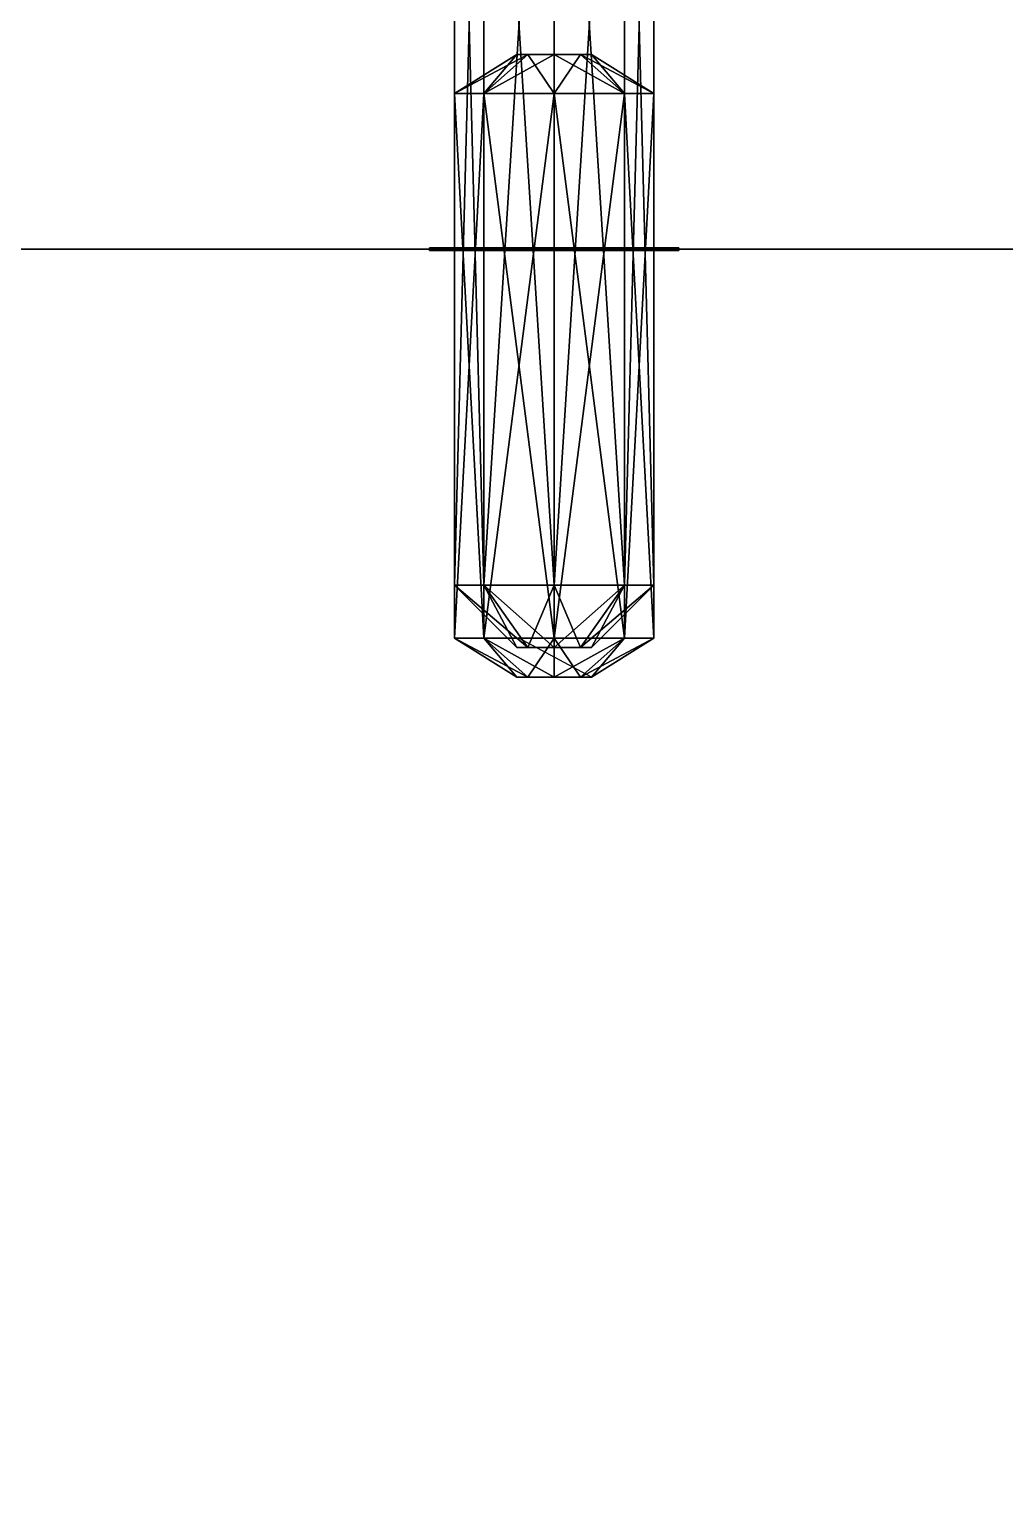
# Model space of a CAD drawing. Extents: x -150 to 2334, y -150 to 2984.
# Drawn here: x 1684.9 to 1724.1, y 1439.4 to 1498 of the extents above; entities that cross this region are included whole.
import ezdxf

# ---------------------------------------------------------------- set-up
doc = ezdxf.new("R2010")
doc.units = 0
for name, color, linetype in [('LAYER0', 7, 'CONTINUOUS'), ('LAYER108', 7, 'CONTINUOUS'), ('LAYER125', 7, 'CONTINUOUS'), ('LAYER142', 7, 'CONTINUOUS'), ('LAYER154', 7, 'CONTINUOUS'), ('LAYER159', 7, 'CONTINUOUS'), ('LAYER171', 7, 'CONTINUOUS'), ('LAYER193', 7, 'CONTINUOUS'), ('LAYER200', 7, 'CONTINUOUS'), ('LAYER201', 251, 'CONTINUOUS'), ('LAYER216', 7, 'CONTINUOUS'), ('LAYER277', 7, 'CONTINUOUS'), ('LAYER310', 7, 'CONTINUOUS')]:
    doc.layers.add(name, color=color, linetype=linetype)

msp = doc.modelspace()

# ---------------------------------------------------------------- linework, layer by layer
at = {"layer": 'LAYER0', "invisible_edges": 1}
for points in [[(2334, 2984, -5), (-150, -150, -5), (-150, 2984, -5), (2334, 2984, -5)], [(-150, -150, -5), (2334, 2984, -5), (2334, -150, -5), (-150, -150, -5)], [(2334, -150), (-150, 2984), (-150, -150), (2334, -150)], [(-150, 2984), (2334, -150), (2334, 2984), (-150, 2984)]]:
    msp.add_3dface(points, dxfattribs=at)
at = {"layer": 'LAYER108', "invisible_edges": 1}
for points in [[(2139.4, 1489.128, 866), (1674, 776.4584, 866), (2139.4, 776.4584, 866), (2139.4, 1489.128, 866)], [(1674, 776.4584, 866), (2139.4, 1489.128, 866), (1674, 1489.128, 866), (1674, 776.4584, 866)], [(2139.4, 1489.128, 866), (1674, 1489.128, 848), (1674, 1489.128, 866), (2139.4, 1489.128, 866)], [(1674, 1489.128, 848), (2139.4, 1489.128, 866), (2139.4, 1489.128, 848), (1674, 1489.128, 848)], [(1674, 1489.128, 848), (2139.4, 776.4584, 848), (1674, 776.4584, 848), (1674, 1489.128, 848)], [(2139.4, 776.4584, 848), (1674, 1489.128, 848), (2139.4, 1489.128, 848), (2139.4, 776.4584, 848)]]:
    msp.add_3dface(points, dxfattribs=at)
at = {"layer": 'LAYER125', "invisible_edges": 1}
for points in [[(2139.4, 1489.128, 1934), (1674, 776.4584, 1934), (2139.4, 776.4584, 1934), (2139.4, 1489.128, 1934)], [(1674, 776.4584, 1934), (2139.4, 1489.128, 1934), (1674, 1489.128, 1934), (1674, 776.4584, 1934)], [(2139.4, 1489.128, 1934), (1674, 1489.128, 1916), (1674, 1489.128, 1934), (2139.4, 1489.128, 1934)], [(1674, 1489.128, 1916), (2139.4, 1489.128, 1934), (2139.4, 1489.128, 1916), (1674, 1489.128, 1916)], [(1674, 1489.128, 1916), (2139.4, 776.4584, 1916), (1674, 776.4584, 1916), (1674, 1489.128, 1916)], [(2139.4, 776.4584, 1916), (1674, 1489.128, 1916), (2139.4, 1489.128, 1916), (2139.4, 776.4584, 1916)]]:
    msp.add_3dface(points, dxfattribs=at)
at = {"layer": 'LAYER142', "invisible_edges": 1}
for points in [[(2139.4, 1489.128, 1184), (1614, 776.4584, 1184), (2139.4, 776.4584, 1184), (2139.4, 1489.128, 1184)], [(1614, 776.4584, 1184), (2139.4, 1489.128, 1184), (1614, 1489.128, 1184), (1614, 776.4584, 1184)], [(2139.4, 1489.128, 1184), (1614, 1489.128, 1166), (1614, 1489.128, 1184), (2139.4, 1489.128, 1184)], [(1614, 1489.128, 1166), (2139.4, 1489.128, 1184), (2139.4, 1489.128, 1166), (1614, 1489.128, 1166)], [(1614, 1489.128, 1166), (2139.4, 776.4584, 1166), (1614, 776.4584, 1166), (1614, 1489.128, 1166)], [(2139.4, 776.4584, 1166), (1614, 1489.128, 1166), (2139.4, 1489.128, 1166), (2139.4, 776.4584, 1166)]]:
    msp.add_3dface(points, dxfattribs=at)
at = {"layer": 'LAYER154'}
for points in [[(1702, 1495.375, 1175), (1704.5, 1496.938, 1175), (1703.172, 1495.375, 1172.172), (1702, 1495.375, 1175)], [(1702, 1495.375, 1175), (1704.939, 1496.938, 1176.061), (1704.5, 1496.938, 1175), (1702, 1495.375, 1175)], [(1703.172, 1495.375, 1177.828), (1704.939, 1496.938, 1176.061), (1702, 1495.375, 1175), (1703.172, 1495.375, 1177.828)], [(1702, 1495.375, 1175), (1704.5, 1496.938, 1175), (1704.939, 1496.938, 1173.939), (1702, 1495.375, 1175)], [(1703.172, 1495.375, 1172.172), (1702, 1495.375, 1175), (1704.939, 1496.938, 1173.939), (1703.172, 1495.375, 1172.172)], [(1702, 1495.375, 1175), (1703.172, 1495.375, 1177.828), (1704.5, 1496.938, 1175), (1702, 1495.375, 1175)], [(1703.172, 1495.375, 1172.172), (1704.5, 1496.938, 1175), (1704.939, 1496.938, 1173.939), (1703.172, 1495.375, 1172.172)], [(1703.172, 1495.375, 1172.172), (1704.939, 1496.938, 1173.939), (1706, 1495.375, 1171), (1703.172, 1495.375, 1172.172)], [(1703.172, 1495.375, 1177.828), (1704.939, 1496.938, 1176.061), (1706, 1496.938, 1176.5), (1703.172, 1495.375, 1177.828)], [(1706, 1495.375, 1179), (1703.172, 1495.375, 1177.828), (1706, 1496.938, 1176.5), (1706, 1495.375, 1179)], [(1703.172, 1495.375, 1172.172), (1704.939, 1496.938, 1173.939), (1706, 1496.938, 1173.5), (1703.172, 1495.375, 1172.172)], [(1706, 1495.375, 1171), (1703.172, 1495.375, 1172.172), (1706, 1496.938, 1173.5), (1706, 1495.375, 1171)], [(1703.172, 1495.375, 1177.828), (1704.939, 1496.938, 1176.061), (1704.5, 1496.938, 1175), (1703.172, 1495.375, 1177.828)], [(1703.172, 1495.375, 1177.828), (1706, 1495.375, 1179), (1706, 1496.938, 1176.5), (1703.172, 1495.375, 1177.828)], [(1704.939, 1496.938, 1176.061), (1703.172, 1495.375, 1177.828), (1706, 1496.938, 1176.5), (1704.939, 1496.938, 1176.061)], [(1704.939, 1496.938, 1176.061), (1704.5, 1496.938, 1175), (1707.061, 1496.938, 1176.061), (1704.939, 1496.938, 1176.061)], [(1704.5, 1496.938, 1175), (1704.939, 1496.938, 1173.939), (1707.5, 1496.938, 1175), (1704.5, 1496.938, 1175)], [(1707.061, 1496.938, 1176.061), (1704.5, 1496.938, 1175), (1707.5, 1496.938, 1175), (1707.061, 1496.938, 1176.061)], [(1704.5, 1496.938, 1175), (1704.939, 1496.938, 1176.061), (1707.061, 1496.938, 1176.061), (1704.5, 1496.938, 1175)], [(1704.5, 1496.938, 1175), (1707.061, 1496.938, 1176.061), (1707.5, 1496.938, 1175), (1704.5, 1496.938, 1175)], [(1704.939, 1496.938, 1173.939), (1704.5, 1496.938, 1175), (1707.5, 1496.938, 1175), (1704.939, 1496.938, 1173.939)], [(1706, 1495.375, 1171), (1704.939, 1496.938, 1173.939), (1706, 1496.938, 1173.5), (1706, 1495.375, 1171)], [(1704.939, 1496.938, 1173.939), (1707.5, 1496.938, 1175), (1706, 1496.938, 1173.5), (1704.939, 1496.938, 1173.939)], [(1706, 1496.938, 1176.5), (1704.939, 1496.938, 1176.061), (1707.061, 1496.938, 1176.061), (1706, 1496.938, 1176.5)], [(1704.939, 1496.938, 1176.061), (1706, 1496.938, 1176.5), (1707.061, 1496.938, 1176.061), (1704.939, 1496.938, 1176.061)], [(1704.939, 1496.938, 1173.939), (1707.061, 1496.938, 1173.939), (1707.5, 1496.938, 1175), (1704.939, 1496.938, 1173.939)], [(1706, 1496.938, 1173.5), (1707.061, 1496.938, 1173.939), (1704.939, 1496.938, 1173.939), (1706, 1496.938, 1173.5)], [(1708.828, 1495.375, 1172.172), (1706, 1496.938, 1173.5), (1707.061, 1496.938, 1173.939), (1708.828, 1495.375, 1172.172)], [(1706, 1495.375, 1171), (1706, 1496.938, 1173.5), (1708.828, 1495.375, 1172.172), (1706, 1495.375, 1171)], [(1706, 1496.938, 1176.5), (1708.828, 1495.375, 1177.828), (1707.061, 1496.938, 1176.061), (1706, 1496.938, 1176.5)], [(1706, 1495.375, 1179), (1708.828, 1495.375, 1177.828), (1706, 1496.938, 1176.5), (1706, 1495.375, 1179)], [(1706, 1496.938, 1173.5), (1707.5, 1496.938, 1175), (1707.061, 1496.938, 1173.939), (1706, 1496.938, 1173.5)], [(1706, 1495.375, 1179), (1708.828, 1495.375, 1177.828), (1707.061, 1496.938, 1176.061), (1706, 1495.375, 1179)], [(1706, 1496.938, 1176.5), (1706, 1495.375, 1179), (1707.061, 1496.938, 1176.061), (1706, 1496.938, 1176.5)], [(1706, 1496.938, 1173.5), (1707.061, 1496.938, 1173.939), (1708.828, 1495.375, 1172.172), (1706, 1496.938, 1173.5)], [(1706, 1495.375, 1171), (1706, 1496.938, 1173.5), (1708.828, 1495.375, 1172.172), (1706, 1495.375, 1171)], [(1707.061, 1496.938, 1176.061), (1708.828, 1495.375, 1177.828), (1707.5, 1496.938, 1175), (1707.061, 1496.938, 1176.061)], [(1707.061, 1496.938, 1173.939), (1707.5, 1496.938, 1175), (1708.828, 1495.375, 1172.172), (1707.061, 1496.938, 1173.939)], [(1707.061, 1496.938, 1173.939), (1707.5, 1496.938, 1175), (1710, 1495.375, 1175), (1707.061, 1496.938, 1173.939)], [(1708.828, 1495.375, 1172.172), (1707.061, 1496.938, 1173.939), (1710, 1495.375, 1175), (1708.828, 1495.375, 1172.172)], [(1707.061, 1496.938, 1176.061), (1708.828, 1495.375, 1177.828), (1710, 1495.375, 1175), (1707.061, 1496.938, 1176.061)], [(1707.5, 1496.938, 1175), (1707.061, 1496.938, 1176.061), (1710, 1495.375, 1175), (1707.5, 1496.938, 1175)], [(1707.5, 1496.938, 1175), (1708.828, 1495.375, 1177.828), (1710, 1495.375, 1175), (1707.5, 1496.938, 1175)], [(1708.828, 1495.375, 1172.172), (1707.5, 1496.938, 1175), (1710, 1495.375, 1175), (1708.828, 1495.375, 1172.172)], [(1703.172, 1473.5, 1172.172), (1702, 1495.375, 1175), (1703.172, 1495.375, 1172.172), (1703.172, 1473.5, 1172.172)], [(1702, 1473.5, 1175), (1702, 1495.375, 1175), (1703.172, 1473.5, 1172.172), (1702, 1473.5, 1175)], [(1702, 1473.5, 1175), (1702, 1495.375, 1175), (1703.172, 1495.375, 1177.828), (1702, 1473.5, 1175)], [(1703.172, 1473.5, 1177.828), (1702, 1473.5, 1175), (1703.172, 1495.375, 1177.828), (1703.172, 1473.5, 1177.828)], [(1702, 1473.5, 1175), (1702, 1495.375, 1175), (1703.172, 1495.375, 1172.172), (1702, 1473.5, 1175)], [(1703.172, 1473.5, 1172.172), (1703.172, 1495.375, 1172.172), (1702, 1473.5, 1175), (1703.172, 1473.5, 1172.172)], [(1702, 1473.5, 1175), (1703.172, 1473.5, 1177.828), (1703.172, 1495.375, 1177.828), (1702, 1473.5, 1175)], [(1702, 1495.375, 1175), (1702, 1473.5, 1175), (1703.172, 1495.375, 1177.828), (1702, 1495.375, 1175)], [(1702, 1473.5, 1175), (1702, 1495.375, 1175), (1703.172, 1495.375, 1172.172), (1702, 1473.5, 1175)], [(1703.172, 1473.5, 1172.172), (1703.172, 1495.375, 1172.172), (1702, 1473.5, 1175), (1703.172, 1473.5, 1172.172)], [(1703.172, 1473.5, 1177.828), (1702, 1495.375, 1175), (1703.172, 1495.375, 1177.828), (1703.172, 1473.5, 1177.828)], [(1702, 1473.5, 1175), (1703.172, 1473.5, 1177.828), (1702, 1495.375, 1175), (1702, 1473.5, 1175)], [(1706, 1473.5, 1171), (1703.172, 1495.375, 1172.172), (1706, 1495.375, 1171), (1706, 1473.5, 1171)], [(1703.172, 1473.5, 1172.172), (1703.172, 1495.375, 1172.172), (1706, 1473.5, 1171), (1703.172, 1473.5, 1172.172)], [(1703.172, 1473.5, 1177.828), (1706, 1495.375, 1179), (1703.172, 1495.375, 1177.828), (1703.172, 1473.5, 1177.828)], [(1706, 1473.5, 1179), (1706, 1495.375, 1179), (1703.172, 1473.5, 1177.828), (1706, 1473.5, 1179)], [(1703.172, 1473.5, 1172.172), (1706, 1495.375, 1171), (1703.172, 1495.375, 1172.172), (1703.172, 1473.5, 1172.172)], [(1706, 1473.5, 1171), (1703.172, 1473.5, 1172.172), (1706, 1495.375, 1171), (1706, 1473.5, 1171)], [(1706, 1473.5, 1179), (1706, 1495.375, 1179), (1703.172, 1495.375, 1177.828), (1706, 1473.5, 1179)], [(1703.172, 1473.5, 1177.828), (1703.172, 1495.375, 1177.828), (1706, 1473.5, 1179), (1703.172, 1473.5, 1177.828)], [(1703.172, 1473.5, 1172.172), (1706, 1495.375, 1171), (1703.172, 1495.375, 1172.172), (1703.172, 1473.5, 1172.172)], [(1706, 1473.5, 1171), (1703.172, 1473.5, 1172.172), (1706, 1495.375, 1171), (1706, 1473.5, 1171)], [(1706, 1473.5, 1179), (1706, 1495.375, 1179), (1703.172, 1495.375, 1177.828), (1706, 1473.5, 1179)], [(1703.172, 1473.5, 1177.828), (1703.172, 1495.375, 1177.828), (1706, 1473.5, 1179), (1703.172, 1473.5, 1177.828)], [(1708.828, 1473.5, 1172.172), (1706, 1495.375, 1171), (1708.828, 1495.375, 1172.172), (1708.828, 1473.5, 1172.172)], [(1706, 1473.5, 1171), (1706, 1495.375, 1171), (1708.828, 1473.5, 1172.172), (1706, 1473.5, 1171)], [(1708.828, 1495.375, 1177.828), (1706, 1473.5, 1179), (1708.828, 1473.5, 1177.828), (1708.828, 1495.375, 1177.828)], [(1706, 1495.375, 1179), (1706, 1473.5, 1179), (1708.828, 1495.375, 1177.828), (1706, 1495.375, 1179)], [(1706, 1473.5, 1171), (1706, 1495.375, 1171), (1708.828, 1495.375, 1172.172), (1706, 1473.5, 1171)], [(1708.828, 1473.5, 1172.172), (1708.828, 1495.375, 1172.172), (1706, 1473.5, 1171), (1708.828, 1473.5, 1172.172)], [(1706, 1473.5, 1171), (1706, 1495.375, 1171), (1708.828, 1495.375, 1172.172), (1706, 1473.5, 1171)], [(1708.828, 1473.5, 1172.172), (1708.828, 1495.375, 1172.172), (1706, 1473.5, 1171), (1708.828, 1473.5, 1172.172)], [(1706, 1495.375, 1179), (1706, 1473.5, 1179), (1708.828, 1473.5, 1177.828), (1706, 1495.375, 1179)], [(1708.828, 1495.375, 1177.828), (1708.828, 1473.5, 1177.828), (1706, 1495.375, 1179), (1708.828, 1495.375, 1177.828)], [(1710, 1495.375, 1175), (1708.828, 1473.5, 1177.828), (1710, 1473.5, 1175), (1710, 1495.375, 1175)], [(1708.828, 1495.375, 1177.828), (1708.828, 1473.5, 1177.828), (1710, 1495.375, 1175), (1708.828, 1495.375, 1177.828)], [(1708.828, 1495.375, 1172.172), (1710, 1473.5, 1175), (1708.828, 1473.5, 1172.172), (1708.828, 1495.375, 1172.172)], [(1710, 1495.375, 1175), (1710, 1473.5, 1175), (1708.828, 1495.375, 1172.172), (1710, 1495.375, 1175)], [(1708.828, 1495.375, 1177.828), (1710, 1473.5, 1175), (1708.828, 1473.5, 1177.828), (1708.828, 1495.375, 1177.828)], [(1710, 1495.375, 1175), (1708.828, 1495.375, 1177.828), (1710, 1473.5, 1175), (1710, 1495.375, 1175)], [(1710, 1495.375, 1175), (1710, 1473.5, 1175), (1708.828, 1473.5, 1172.172), (1710, 1495.375, 1175)], [(1708.828, 1495.375, 1172.172), (1708.828, 1473.5, 1172.172), (1710, 1495.375, 1175), (1708.828, 1495.375, 1172.172)], [(1701, 1489.157, 1170), (1711, 1489.157, 1180), (1711, 1489.157, 1170), (1701, 1489.157, 1170)], [(1701, 1489.157, 1180), (1711, 1489.157, 1180), (1701, 1489.157, 1170), (1701, 1489.157, 1180)], [(1701, 1489.094, 1180), (1701, 1489.157, 1170), (1701, 1489.094, 1170), (1701, 1489.094, 1180)], [(1701, 1489.157, 1180), (1701, 1489.157, 1170), (1701, 1489.094, 1180), (1701, 1489.157, 1180)], [(1701, 1489.094, 1170), (1711, 1489.157, 1170), (1711, 1489.094, 1170), (1701, 1489.094, 1170)], [(1701, 1489.157, 1170), (1711, 1489.157, 1170), (1701, 1489.094, 1170), (1701, 1489.157, 1170)], [(1711, 1489.094, 1180), (1701, 1489.157, 1180), (1701, 1489.094, 1180), (1711, 1489.094, 1180)], [(1711, 1489.157, 1180), (1701, 1489.157, 1180), (1711, 1489.094, 1180), (1711, 1489.157, 1180)], [(1711, 1489.094, 1170), (1701, 1489.094, 1180), (1701, 1489.094, 1170), (1711, 1489.094, 1170)], [(1711, 1489.094, 1180), (1701, 1489.094, 1180), (1711, 1489.094, 1170), (1711, 1489.094, 1180)], [(1702, 1473.5, 1175), (1704.939, 1471.938, 1173.939), (1704.5, 1471.938, 1175), (1702, 1473.5, 1175)], [(1703.172, 1473.5, 1172.172), (1704.939, 1471.938, 1173.939), (1702, 1473.5, 1175), (1703.172, 1473.5, 1172.172)], [(1704.939, 1471.938, 1176.061), (1704.5, 1471.938, 1175), (1702, 1473.5, 1175), (1704.939, 1471.938, 1176.061)], [(1703.172, 1473.5, 1177.828), (1704.939, 1471.938, 1176.061), (1702, 1473.5, 1175), (1703.172, 1473.5, 1177.828)], [(1704.5, 1471.938, 1175), (1702, 1473.5, 1175), (1703.172, 1473.5, 1172.172), (1704.5, 1471.938, 1175)], [(1704.939, 1471.938, 1176.061), (1703.172, 1473.5, 1177.828), (1702, 1473.5, 1175), (1704.939, 1471.938, 1176.061)], [(1704.5, 1471.938, 1175), (1704.939, 1471.938, 1176.061), (1702, 1473.5, 1175), (1704.5, 1471.938, 1175)], [(1703.172, 1473.5, 1172.172), (1706, 1473.5, 1171), (1704.939, 1471.938, 1173.939), (1703.172, 1473.5, 1172.172)], [(1704.939, 1471.938, 1176.061), (1706, 1473.5, 1179), (1703.172, 1473.5, 1177.828), (1704.939, 1471.938, 1176.061)], [(1706, 1471.938, 1173.5), (1704.939, 1471.938, 1173.939), (1703.172, 1473.5, 1172.172), (1706, 1471.938, 1173.5)], [(1706, 1473.5, 1171), (1706, 1471.938, 1173.5), (1703.172, 1473.5, 1172.172), (1706, 1473.5, 1171)], [(1704.939, 1471.938, 1173.939), (1704.5, 1471.938, 1175), (1703.172, 1473.5, 1172.172), (1704.939, 1471.938, 1173.939)], [(1706, 1471.938, 1176.5), (1706, 1473.5, 1179), (1703.172, 1473.5, 1177.828), (1706, 1471.938, 1176.5)], [(1704.939, 1471.938, 1176.061), (1706, 1471.938, 1176.5), (1703.172, 1473.5, 1177.828), (1704.939, 1471.938, 1176.061)], [(1708.828, 1473.5, 1177.828), (1707.5, 1471.938, 1175), (1704.586, 1473.5, 1178.414), (1708.828, 1473.5, 1177.828)], [(1704.939, 1471.938, 1173.939), (1706, 1473.5, 1171), (1706, 1471.938, 1173.5), (1704.939, 1471.938, 1173.939)], [(1706, 1471.938, 1176.5), (1706, 1473.5, 1179), (1704.939, 1471.938, 1176.061), (1706, 1471.938, 1176.5)], [(1706, 1471.938, 1173.5), (1708.828, 1473.5, 1172.172), (1707.061, 1471.938, 1173.939), (1706, 1471.938, 1173.5)], [(1706, 1473.5, 1171), (1708.828, 1473.5, 1172.172), (1706, 1471.938, 1173.5), (1706, 1473.5, 1171)], [(1707.061, 1471.938, 1176.061), (1706, 1471.938, 1176.5), (1706, 1473.5, 1179), (1707.061, 1471.938, 1176.061)], [(1708.828, 1473.5, 1177.828), (1707.061, 1471.938, 1176.061), (1706, 1473.5, 1179), (1708.828, 1473.5, 1177.828)], [(1707.061, 1471.938, 1173.939), (1706, 1471.938, 1173.5), (1706, 1473.5, 1171), (1707.061, 1471.938, 1173.939)], [(1708.828, 1473.5, 1172.172), (1707.061, 1471.938, 1173.939), (1706, 1473.5, 1171), (1708.828, 1473.5, 1172.172)], [(1707.061, 1471.938, 1176.061), (1708.828, 1473.5, 1177.828), (1706, 1473.5, 1179), (1707.061, 1471.938, 1176.061)], [(1706, 1471.938, 1176.5), (1707.061, 1471.938, 1176.061), (1706, 1473.5, 1179), (1706, 1471.938, 1176.5)], [(1708.828, 1473.5, 1172.172), (1707.5, 1471.938, 1175), (1707.061, 1471.938, 1173.939), (1708.828, 1473.5, 1172.172)], [(1710, 1473.5, 1175), (1707.061, 1471.938, 1176.061), (1707.5, 1471.938, 1175), (1710, 1473.5, 1175)], [(1708.828, 1473.5, 1177.828), (1707.061, 1471.938, 1176.061), (1710, 1473.5, 1175), (1708.828, 1473.5, 1177.828)], [(1710, 1473.5, 1175), (1707.5, 1471.938, 1175), (1707.061, 1471.938, 1173.939), (1710, 1473.5, 1175)], [(1708.828, 1473.5, 1172.172), (1710, 1473.5, 1175), (1707.061, 1471.938, 1173.939), (1708.828, 1473.5, 1172.172)], [(1710, 1473.5, 1175), (1707.5, 1471.938, 1175), (1708.828, 1473.5, 1172.172), (1710, 1473.5, 1175)], [(1710, 1473.5, 1175), (1708.828, 1473.5, 1177.828), (1707.5, 1471.938, 1175), (1710, 1473.5, 1175)], [(1706, 1471.938, 1173.5), (1704.939, 1471.938, 1173.939), (1704.5, 1471.938, 1175), (1706, 1471.938, 1173.5)], [(1707.061, 1471.938, 1173.939), (1706, 1471.938, 1173.5), (1704.5, 1471.938, 1175), (1707.061, 1471.938, 1173.939)], [(1707.061, 1471.938, 1173.939), (1704.939, 1471.938, 1176.061), (1704.5, 1471.938, 1175), (1707.061, 1471.938, 1173.939)], [(1707.5, 1471.938, 1175), (1704.5, 1471.938, 1175), (1704.939, 1471.938, 1176.061), (1707.5, 1471.938, 1175)], [(1707.061, 1471.938, 1173.939), (1704.5, 1471.938, 1175), (1707.5, 1471.938, 1175), (1707.061, 1471.938, 1173.939)], [(1706, 1471.938, 1173.5), (1707.061, 1471.938, 1173.939), (1704.5, 1471.938, 1175), (1706, 1471.938, 1173.5)], [(1704.939, 1471.938, 1173.939), (1706, 1471.938, 1173.5), (1704.5, 1471.938, 1175), (1704.939, 1471.938, 1173.939)], [(1707.061, 1471.938, 1176.061), (1707.5, 1471.938, 1175), (1704.939, 1471.938, 1176.061), (1707.061, 1471.938, 1176.061)], [(1706, 1471.938, 1176.5), (1707.061, 1471.938, 1176.061), (1704.939, 1471.938, 1176.061), (1706, 1471.938, 1176.5)], [(1707.5, 1471.938, 1175), (1704.939, 1471.938, 1176.061), (1707.061, 1471.938, 1173.939), (1707.5, 1471.938, 1175)], [(1707.061, 1471.938, 1176.061), (1706, 1471.938, 1176.5), (1704.939, 1471.938, 1176.061), (1707.061, 1471.938, 1176.061)], [(1707.5, 1471.938, 1175), (1707.061, 1471.938, 1176.061), (1704.939, 1471.938, 1176.061), (1707.5, 1471.938, 1175)]]:
    msp.add_3dface(points, dxfattribs=at)
at = {"layer": 'LAYER159', "invisible_edges": 1}
for points in [[(2139.4, 1489.128, 1578), (1614, 776.4584, 1578), (2139.4, 776.4584, 1578), (2139.4, 1489.128, 1578)], [(1614, 776.4584, 1578), (2139.4, 1489.128, 1578), (1614, 1489.128, 1578), (1614, 776.4584, 1578)], [(2139.4, 1489.128, 1578), (1614, 1489.128, 1560), (1614, 1489.128, 1578), (2139.4, 1489.128, 1578)], [(1614, 1489.128, 1560), (2139.4, 1489.128, 1578), (2139.4, 1489.128, 1560), (1614, 1489.128, 1560)], [(1614, 1489.128, 1560), (2139.4, 776.4584, 1560), (1614, 776.4584, 1560), (1614, 1489.128, 1560)], [(2139.4, 776.4584, 1560), (1614, 1489.128, 1560), (2139.4, 1489.128, 1560), (2139.4, 776.4584, 1560)]]:
    msp.add_3dface(points, dxfattribs=at)
at = {"layer": 'LAYER171'}
for points in [[(1702, 1495.375, 1569), (1704.5, 1496.938, 1569), (1703.172, 1495.375, 1566.172), (1702, 1495.375, 1569)], [(1702, 1495.375, 1569), (1704.939, 1496.938, 1570.061), (1704.5, 1496.938, 1569), (1702, 1495.375, 1569)], [(1703.172, 1495.375, 1571.828), (1704.939, 1496.938, 1570.061), (1702, 1495.375, 1569), (1703.172, 1495.375, 1571.828)], [(1702, 1495.375, 1569), (1704.5, 1496.938, 1569), (1704.939, 1496.938, 1567.939), (1702, 1495.375, 1569)], [(1703.172, 1495.375, 1566.172), (1702, 1495.375, 1569), (1704.939, 1496.938, 1567.939), (1703.172, 1495.375, 1566.172)], [(1702, 1495.375, 1569), (1703.172, 1495.375, 1571.828), (1704.5, 1496.938, 1569), (1702, 1495.375, 1569)], [(1703.172, 1495.375, 1566.172), (1704.5, 1496.938, 1569), (1704.939, 1496.938, 1567.939), (1703.172, 1495.375, 1566.172)], [(1703.172, 1495.375, 1566.172), (1704.939, 1496.938, 1567.939), (1706, 1495.375, 1565), (1703.172, 1495.375, 1566.172)], [(1703.172, 1495.375, 1571.828), (1704.939, 1496.938, 1570.061), (1706, 1496.938, 1570.5), (1703.172, 1495.375, 1571.828)], [(1706, 1495.375, 1573), (1703.172, 1495.375, 1571.828), (1706, 1496.938, 1570.5), (1706, 1495.375, 1573)], [(1703.172, 1495.375, 1566.172), (1704.939, 1496.938, 1567.939), (1706, 1496.938, 1567.5), (1703.172, 1495.375, 1566.172)], [(1706, 1495.375, 1565), (1703.172, 1495.375, 1566.172), (1706, 1496.938, 1567.5), (1706, 1495.375, 1565)], [(1703.172, 1495.375, 1571.828), (1704.939, 1496.938, 1570.061), (1704.5, 1496.938, 1569), (1703.172, 1495.375, 1571.828)], [(1703.172, 1495.375, 1571.828), (1706, 1495.375, 1573), (1706, 1496.938, 1570.5), (1703.172, 1495.375, 1571.828)], [(1704.939, 1496.938, 1570.061), (1703.172, 1495.375, 1571.828), (1706, 1496.938, 1570.5), (1704.939, 1496.938, 1570.061)], [(1704.939, 1496.938, 1570.061), (1704.5, 1496.938, 1569), (1707.061, 1496.938, 1570.061), (1704.939, 1496.938, 1570.061)], [(1704.5, 1496.938, 1569), (1704.939, 1496.938, 1567.939), (1707.5, 1496.938, 1569), (1704.5, 1496.938, 1569)], [(1707.061, 1496.938, 1570.061), (1704.5, 1496.938, 1569), (1707.5, 1496.938, 1569), (1707.061, 1496.938, 1570.061)], [(1704.5, 1496.938, 1569), (1704.939, 1496.938, 1570.061), (1707.061, 1496.938, 1570.061), (1704.5, 1496.938, 1569)], [(1704.5, 1496.938, 1569), (1707.061, 1496.938, 1570.061), (1707.5, 1496.938, 1569), (1704.5, 1496.938, 1569)], [(1704.939, 1496.938, 1567.939), (1704.5, 1496.938, 1569), (1707.5, 1496.938, 1569), (1704.939, 1496.938, 1567.939)], [(1706, 1495.375, 1565), (1704.939, 1496.938, 1567.939), (1706, 1496.938, 1567.5), (1706, 1495.375, 1565)], [(1704.939, 1496.938, 1567.939), (1707.5, 1496.938, 1569), (1706, 1496.938, 1567.5), (1704.939, 1496.938, 1567.939)], [(1706, 1496.938, 1570.5), (1704.939, 1496.938, 1570.061), (1707.061, 1496.938, 1570.061), (1706, 1496.938, 1570.5)], [(1704.939, 1496.938, 1570.061), (1706, 1496.938, 1570.5), (1707.061, 1496.938, 1570.061), (1704.939, 1496.938, 1570.061)], [(1704.939, 1496.938, 1567.939), (1707.061, 1496.938, 1567.939), (1707.5, 1496.938, 1569), (1704.939, 1496.938, 1567.939)], [(1706, 1496.938, 1567.5), (1707.061, 1496.938, 1567.939), (1704.939, 1496.938, 1567.939), (1706, 1496.938, 1567.5)], [(1708.828, 1495.375, 1566.172), (1706, 1496.938, 1567.5), (1707.061, 1496.938, 1567.939), (1708.828, 1495.375, 1566.172)], [(1706, 1495.375, 1565), (1706, 1496.938, 1567.5), (1708.828, 1495.375, 1566.172), (1706, 1495.375, 1565)], [(1706, 1496.938, 1570.5), (1708.828, 1495.375, 1571.828), (1707.061, 1496.938, 1570.061), (1706, 1496.938, 1570.5)], [(1706, 1495.375, 1573), (1708.828, 1495.375, 1571.828), (1706, 1496.938, 1570.5), (1706, 1495.375, 1573)], [(1706, 1496.938, 1567.5), (1707.5, 1496.938, 1569), (1707.061, 1496.938, 1567.939), (1706, 1496.938, 1567.5)], [(1706, 1495.375, 1573), (1708.828, 1495.375, 1571.828), (1707.061, 1496.938, 1570.061), (1706, 1495.375, 1573)], [(1706, 1496.938, 1570.5), (1706, 1495.375, 1573), (1707.061, 1496.938, 1570.061), (1706, 1496.938, 1570.5)], [(1706, 1496.938, 1567.5), (1707.061, 1496.938, 1567.939), (1708.828, 1495.375, 1566.172), (1706, 1496.938, 1567.5)], [(1706, 1495.375, 1565), (1706, 1496.938, 1567.5), (1708.828, 1495.375, 1566.172), (1706, 1495.375, 1565)], [(1707.061, 1496.938, 1570.061), (1708.828, 1495.375, 1571.828), (1707.5, 1496.938, 1569), (1707.061, 1496.938, 1570.061)], [(1707.061, 1496.938, 1567.939), (1707.5, 1496.938, 1569), (1708.828, 1495.375, 1566.172), (1707.061, 1496.938, 1567.939)], [(1707.061, 1496.938, 1567.939), (1707.5, 1496.938, 1569), (1710, 1495.375, 1569), (1707.061, 1496.938, 1567.939)], [(1708.828, 1495.375, 1566.172), (1707.061, 1496.938, 1567.939), (1710, 1495.375, 1569), (1708.828, 1495.375, 1566.172)], [(1707.061, 1496.938, 1570.061), (1708.828, 1495.375, 1571.828), (1710, 1495.375, 1569), (1707.061, 1496.938, 1570.061)], [(1707.5, 1496.938, 1569), (1707.061, 1496.938, 1570.061), (1710, 1495.375, 1569), (1707.5, 1496.938, 1569)], [(1707.5, 1496.938, 1569), (1708.828, 1495.375, 1571.828), (1710, 1495.375, 1569), (1707.5, 1496.938, 1569)], [(1708.828, 1495.375, 1566.172), (1707.5, 1496.938, 1569), (1710, 1495.375, 1569), (1708.828, 1495.375, 1566.172)], [(1703.172, 1473.5, 1566.172), (1702, 1495.375, 1569), (1703.172, 1495.375, 1566.172), (1703.172, 1473.5, 1566.172)], [(1702, 1473.5, 1569), (1702, 1495.375, 1569), (1703.172, 1473.5, 1566.172), (1702, 1473.5, 1569)], [(1702, 1473.5, 1569), (1702, 1495.375, 1569), (1703.172, 1495.375, 1571.828), (1702, 1473.5, 1569)], [(1703.172, 1473.5, 1571.828), (1702, 1473.5, 1569), (1703.172, 1495.375, 1571.828), (1703.172, 1473.5, 1571.828)], [(1702, 1473.5, 1569), (1702, 1495.375, 1569), (1703.172, 1495.375, 1566.172), (1702, 1473.5, 1569)], [(1703.172, 1473.5, 1566.172), (1703.172, 1495.375, 1566.172), (1702, 1473.5, 1569), (1703.172, 1473.5, 1566.172)], [(1702, 1473.5, 1569), (1703.172, 1473.5, 1571.828), (1703.172, 1495.375, 1571.828), (1702, 1473.5, 1569)], [(1702, 1495.375, 1569), (1702, 1473.5, 1569), (1703.172, 1495.375, 1571.828), (1702, 1495.375, 1569)], [(1702, 1473.5, 1569), (1702, 1495.375, 1569), (1703.172, 1495.375, 1566.172), (1702, 1473.5, 1569)], [(1703.172, 1473.5, 1566.172), (1703.172, 1495.375, 1566.172), (1702, 1473.5, 1569), (1703.172, 1473.5, 1566.172)], [(1703.172, 1473.5, 1571.828), (1702, 1495.375, 1569), (1703.172, 1495.375, 1571.828), (1703.172, 1473.5, 1571.828)], [(1702, 1473.5, 1569), (1703.172, 1473.5, 1571.828), (1702, 1495.375, 1569), (1702, 1473.5, 1569)], [(1706, 1473.5, 1565), (1703.172, 1495.375, 1566.172), (1706, 1495.375, 1565), (1706, 1473.5, 1565)], [(1703.172, 1473.5, 1566.172), (1703.172, 1495.375, 1566.172), (1706, 1473.5, 1565), (1703.172, 1473.5, 1566.172)], [(1703.172, 1473.5, 1571.828), (1706, 1495.375, 1573), (1703.172, 1495.375, 1571.828), (1703.172, 1473.5, 1571.828)], [(1706, 1473.5, 1573), (1706, 1495.375, 1573), (1703.172, 1473.5, 1571.828), (1706, 1473.5, 1573)], [(1703.172, 1473.5, 1566.172), (1706, 1495.375, 1565), (1703.172, 1495.375, 1566.172), (1703.172, 1473.5, 1566.172)], [(1706, 1473.5, 1565), (1703.172, 1473.5, 1566.172), (1706, 1495.375, 1565), (1706, 1473.5, 1565)], [(1706, 1473.5, 1573), (1706, 1495.375, 1573), (1703.172, 1495.375, 1571.828), (1706, 1473.5, 1573)], [(1703.172, 1473.5, 1571.828), (1703.172, 1495.375, 1571.828), (1706, 1473.5, 1573), (1703.172, 1473.5, 1571.828)], [(1703.172, 1473.5, 1566.172), (1706, 1495.375, 1565), (1703.172, 1495.375, 1566.172), (1703.172, 1473.5, 1566.172)], [(1706, 1473.5, 1565), (1703.172, 1473.5, 1566.172), (1706, 1495.375, 1565), (1706, 1473.5, 1565)], [(1706, 1473.5, 1573), (1706, 1495.375, 1573), (1703.172, 1495.375, 1571.828), (1706, 1473.5, 1573)], [(1703.172, 1473.5, 1571.828), (1703.172, 1495.375, 1571.828), (1706, 1473.5, 1573), (1703.172, 1473.5, 1571.828)], [(1708.828, 1473.5, 1566.172), (1706, 1495.375, 1565), (1708.828, 1495.375, 1566.172), (1708.828, 1473.5, 1566.172)], [(1706, 1473.5, 1565), (1706, 1495.375, 1565), (1708.828, 1473.5, 1566.172), (1706, 1473.5, 1565)], [(1708.828, 1495.375, 1571.828), (1706, 1473.5, 1573), (1708.828, 1473.5, 1571.828), (1708.828, 1495.375, 1571.828)], [(1706, 1495.375, 1573), (1706, 1473.5, 1573), (1708.828, 1495.375, 1571.828), (1706, 1495.375, 1573)], [(1706, 1473.5, 1565), (1706, 1495.375, 1565), (1708.828, 1495.375, 1566.172), (1706, 1473.5, 1565)], [(1708.828, 1473.5, 1566.172), (1708.828, 1495.375, 1566.172), (1706, 1473.5, 1565), (1708.828, 1473.5, 1566.172)], [(1706, 1473.5, 1565), (1706, 1495.375, 1565), (1708.828, 1495.375, 1566.172), (1706, 1473.5, 1565)], [(1708.828, 1473.5, 1566.172), (1708.828, 1495.375, 1566.172), (1706, 1473.5, 1565), (1708.828, 1473.5, 1566.172)], [(1706, 1495.375, 1573), (1706, 1473.5, 1573), (1708.828, 1473.5, 1571.828), (1706, 1495.375, 1573)], [(1708.828, 1495.375, 1571.828), (1708.828, 1473.5, 1571.828), (1706, 1495.375, 1573), (1708.828, 1495.375, 1571.828)], [(1710, 1495.375, 1569), (1708.828, 1473.5, 1571.828), (1710, 1473.5, 1569), (1710, 1495.375, 1569)], [(1708.828, 1495.375, 1571.828), (1708.828, 1473.5, 1571.828), (1710, 1495.375, 1569), (1708.828, 1495.375, 1571.828)], [(1708.828, 1495.375, 1566.172), (1710, 1473.5, 1569), (1708.828, 1473.5, 1566.172), (1708.828, 1495.375, 1566.172)], [(1710, 1495.375, 1569), (1710, 1473.5, 1569), (1708.828, 1495.375, 1566.172), (1710, 1495.375, 1569)], [(1708.828, 1495.375, 1571.828), (1710, 1473.5, 1569), (1708.828, 1473.5, 1571.828), (1708.828, 1495.375, 1571.828)], [(1710, 1495.375, 1569), (1708.828, 1495.375, 1571.828), (1710, 1473.5, 1569), (1710, 1495.375, 1569)], [(1710, 1495.375, 1569), (1710, 1473.5, 1569), (1708.828, 1473.5, 1566.172), (1710, 1495.375, 1569)], [(1708.828, 1495.375, 1566.172), (1708.828, 1473.5, 1566.172), (1710, 1495.375, 1569), (1708.828, 1495.375, 1566.172)], [(1701, 1489.157, 1564), (1711, 1489.157, 1574), (1711, 1489.157, 1564), (1701, 1489.157, 1564)], [(1701, 1489.157, 1574), (1711, 1489.157, 1574), (1701, 1489.157, 1564), (1701, 1489.157, 1574)], [(1701, 1489.094, 1574), (1701, 1489.157, 1564), (1701, 1489.094, 1564), (1701, 1489.094, 1574)], [(1701, 1489.157, 1574), (1701, 1489.157, 1564), (1701, 1489.094, 1574), (1701, 1489.157, 1574)], [(1701, 1489.094, 1564), (1711, 1489.157, 1564), (1711, 1489.094, 1564), (1701, 1489.094, 1564)], [(1701, 1489.157, 1564), (1711, 1489.157, 1564), (1701, 1489.094, 1564), (1701, 1489.157, 1564)], [(1711, 1489.094, 1574), (1701, 1489.157, 1574), (1701, 1489.094, 1574), (1711, 1489.094, 1574)], [(1711, 1489.157, 1574), (1701, 1489.157, 1574), (1711, 1489.094, 1574), (1711, 1489.157, 1574)], [(1711, 1489.094, 1564), (1701, 1489.094, 1574), (1701, 1489.094, 1564), (1711, 1489.094, 1564)], [(1711, 1489.094, 1574), (1701, 1489.094, 1574), (1711, 1489.094, 1564), (1711, 1489.094, 1574)], [(1702, 1473.5, 1569), (1704.939, 1471.938, 1567.939), (1704.5, 1471.938, 1569), (1702, 1473.5, 1569)], [(1703.172, 1473.5, 1566.172), (1704.939, 1471.938, 1567.939), (1702, 1473.5, 1569), (1703.172, 1473.5, 1566.172)], [(1704.939, 1471.938, 1570.061), (1704.5, 1471.938, 1569), (1702, 1473.5, 1569), (1704.939, 1471.938, 1570.061)], [(1703.172, 1473.5, 1571.828), (1704.939, 1471.938, 1570.061), (1702, 1473.5, 1569), (1703.172, 1473.5, 1571.828)], [(1704.5, 1471.938, 1569), (1702, 1473.5, 1569), (1703.172, 1473.5, 1566.172), (1704.5, 1471.938, 1569)], [(1704.939, 1471.938, 1570.061), (1703.172, 1473.5, 1571.828), (1702, 1473.5, 1569), (1704.939, 1471.938, 1570.061)], [(1704.5, 1471.938, 1569), (1704.939, 1471.938, 1570.061), (1702, 1473.5, 1569), (1704.5, 1471.938, 1569)], [(1703.172, 1473.5, 1566.172), (1706, 1473.5, 1565), (1704.939, 1471.938, 1567.939), (1703.172, 1473.5, 1566.172)], [(1704.939, 1471.938, 1570.061), (1706, 1473.5, 1573), (1703.172, 1473.5, 1571.828), (1704.939, 1471.938, 1570.061)], [(1706, 1471.938, 1567.5), (1704.939, 1471.938, 1567.939), (1703.172, 1473.5, 1566.172), (1706, 1471.938, 1567.5)], [(1706, 1473.5, 1565), (1706, 1471.938, 1567.5), (1703.172, 1473.5, 1566.172), (1706, 1473.5, 1565)], [(1704.939, 1471.938, 1567.939), (1704.5, 1471.938, 1569), (1703.172, 1473.5, 1566.172), (1704.939, 1471.938, 1567.939)], [(1706, 1471.938, 1570.5), (1706, 1473.5, 1573), (1703.172, 1473.5, 1571.828), (1706, 1471.938, 1570.5)], [(1704.939, 1471.938, 1570.061), (1706, 1471.938, 1570.5), (1703.172, 1473.5, 1571.828), (1704.939, 1471.938, 1570.061)], [(1708.828, 1473.5, 1571.828), (1707.5, 1471.938, 1569), (1704.586, 1473.5, 1572.414), (1708.828, 1473.5, 1571.828)], [(1704.939, 1471.938, 1567.939), (1706, 1473.5, 1565), (1706, 1471.938, 1567.5), (1704.939, 1471.938, 1567.939)], [(1706, 1471.938, 1570.5), (1706, 1473.5, 1573), (1704.939, 1471.938, 1570.061), (1706, 1471.938, 1570.5)], [(1706, 1471.938, 1567.5), (1708.828, 1473.5, 1566.172), (1707.061, 1471.938, 1567.939), (1706, 1471.938, 1567.5)], [(1706, 1473.5, 1565), (1708.828, 1473.5, 1566.172), (1706, 1471.938, 1567.5), (1706, 1473.5, 1565)], [(1707.061, 1471.938, 1570.061), (1706, 1471.938, 1570.5), (1706, 1473.5, 1573), (1707.061, 1471.938, 1570.061)], [(1708.828, 1473.5, 1571.828), (1707.061, 1471.938, 1570.061), (1706, 1473.5, 1573), (1708.828, 1473.5, 1571.828)], [(1707.061, 1471.938, 1567.939), (1706, 1471.938, 1567.5), (1706, 1473.5, 1565), (1707.061, 1471.938, 1567.939)], [(1708.828, 1473.5, 1566.172), (1707.061, 1471.938, 1567.939), (1706, 1473.5, 1565), (1708.828, 1473.5, 1566.172)], [(1707.061, 1471.938, 1570.061), (1708.828, 1473.5, 1571.828), (1706, 1473.5, 1573), (1707.061, 1471.938, 1570.061)], [(1706, 1471.938, 1570.5), (1707.061, 1471.938, 1570.061), (1706, 1473.5, 1573), (1706, 1471.938, 1570.5)], [(1708.828, 1473.5, 1566.172), (1707.5, 1471.938, 1569), (1707.061, 1471.938, 1567.939), (1708.828, 1473.5, 1566.172)], [(1710, 1473.5, 1569), (1707.061, 1471.938, 1570.061), (1707.5, 1471.938, 1569), (1710, 1473.5, 1569)], [(1708.828, 1473.5, 1571.828), (1707.061, 1471.938, 1570.061), (1710, 1473.5, 1569), (1708.828, 1473.5, 1571.828)], [(1710, 1473.5, 1569), (1707.5, 1471.938, 1569), (1707.061, 1471.938, 1567.939), (1710, 1473.5, 1569)], [(1708.828, 1473.5, 1566.172), (1710, 1473.5, 1569), (1707.061, 1471.938, 1567.939), (1708.828, 1473.5, 1566.172)], [(1710, 1473.5, 1569), (1707.5, 1471.938, 1569), (1708.828, 1473.5, 1566.172), (1710, 1473.5, 1569)], [(1710, 1473.5, 1569), (1708.828, 1473.5, 1571.828), (1707.5, 1471.938, 1569), (1710, 1473.5, 1569)], [(1706, 1471.938, 1567.5), (1704.939, 1471.938, 1567.939), (1704.5, 1471.938, 1569), (1706, 1471.938, 1567.5)], [(1707.061, 1471.938, 1567.939), (1706, 1471.938, 1567.5), (1704.5, 1471.938, 1569), (1707.061, 1471.938, 1567.939)], [(1707.061, 1471.938, 1567.939), (1704.939, 1471.938, 1570.061), (1704.5, 1471.938, 1569), (1707.061, 1471.938, 1567.939)], [(1707.5, 1471.938, 1569), (1704.5, 1471.938, 1569), (1704.939, 1471.938, 1570.061), (1707.5, 1471.938, 1569)], [(1707.061, 1471.938, 1567.939), (1704.5, 1471.938, 1569), (1707.5, 1471.938, 1569), (1707.061, 1471.938, 1567.939)], [(1706, 1471.938, 1567.5), (1707.061, 1471.938, 1567.939), (1704.5, 1471.938, 1569), (1706, 1471.938, 1567.5)], [(1704.939, 1471.938, 1567.939), (1706, 1471.938, 1567.5), (1704.5, 1471.938, 1569), (1704.939, 1471.938, 1567.939)], [(1707.061, 1471.938, 1570.061), (1707.5, 1471.938, 1569), (1704.939, 1471.938, 1570.061), (1707.061, 1471.938, 1570.061)], [(1706, 1471.938, 1570.5), (1707.061, 1471.938, 1570.061), (1704.939, 1471.938, 1570.061), (1706, 1471.938, 1570.5)], [(1707.5, 1471.938, 1569), (1704.939, 1471.938, 1570.061), (1707.061, 1471.938, 1567.939), (1707.5, 1471.938, 1569)], [(1707.061, 1471.938, 1570.061), (1706, 1471.938, 1570.5), (1704.939, 1471.938, 1570.061), (1707.061, 1471.938, 1570.061)], [(1707.5, 1471.938, 1569), (1707.061, 1471.938, 1570.061), (1704.939, 1471.938, 1570.061), (1707.5, 1471.938, 1569)]]:
    msp.add_3dface(points, dxfattribs=at)
at = {"layer": 'LAYER193', "invisible_edges": 1}
for points in [[(2164, 1507.125), (1614, 1489.125), (1614, 1507.125), (2164, 1507.125)], [(1614, 1489.125), (2164, 1507.125), (2164, 1489.125), (1614, 1489.125)], [(2164, 1489.125, 2350), (1614, 1507.125, 2350), (1614, 1489.125, 2350), (2164, 1489.125, 2350)], [(1614, 1507.125, 2350), (2164, 1489.125, 2350), (2164, 1507.125, 2350), (1614, 1507.125, 2350)], [(2164, 1489.125, 2350), (1614, 1489.125), (2164, 1489.125), (2164, 1489.125, 2350)], [(1614, 1489.125), (2164, 1489.125, 2350), (1614, 1489.125, 2350), (1614, 1489.125)]]:
    msp.add_3dface(points, dxfattribs=at)
at = {"layer": 'LAYER200'}
for points in [[(1703.172, 1475.625, 86.17157), (1702, 1520.625, 89), (1703.172, 1520.625, 86.17157), (1703.172, 1475.625, 86.17157)], [(1702, 1475.625, 89), (1702, 1520.625, 89), (1703.172, 1475.625, 86.17157), (1702, 1475.625, 89)], [(1702, 1475.625, 89), (1703.172, 1520.625, 91.82843), (1702, 1520.625, 89), (1702, 1475.625, 89)], [(1703.172, 1475.625, 91.82843), (1703.172, 1520.625, 91.82843), (1702, 1475.625, 89), (1703.172, 1475.625, 91.82843)], [(1706, 1475.625, 85), (1703.172, 1520.625, 86.17157), (1706, 1520.625, 85), (1706, 1475.625, 85)], [(1703.172, 1475.625, 86.17157), (1703.172, 1520.625, 86.17157), (1706, 1475.625, 85), (1703.172, 1475.625, 86.17157)], [(1703.172, 1475.625, 91.82843), (1706, 1520.625, 93), (1703.172, 1520.625, 91.82843), (1703.172, 1475.625, 91.82843)], [(1706, 1475.625, 93), (1706, 1520.625, 93), (1703.172, 1475.625, 91.82843), (1706, 1475.625, 93)], [(1708.828, 1520.625, 86.17157), (1706, 1475.625, 85), (1706, 1520.625, 85), (1708.828, 1520.625, 86.17157)], [(1708.828, 1475.625, 86.17157), (1706, 1475.625, 85), (1708.828, 1520.625, 86.17157), (1708.828, 1475.625, 86.17157)], [(1708.828, 1520.625, 91.82843), (1706, 1475.625, 93), (1708.828, 1475.625, 91.82843), (1708.828, 1520.625, 91.82843)], [(1706, 1520.625, 93), (1706, 1475.625, 93), (1708.828, 1520.625, 91.82843), (1706, 1520.625, 93)], [(1708.828, 1520.625, 86.17157), (1710, 1475.625, 89), (1708.828, 1475.625, 86.17157), (1708.828, 1520.625, 86.17157)], [(1710, 1520.625, 89), (1710, 1475.625, 89), (1708.828, 1520.625, 86.17157), (1710, 1520.625, 89)], [(1710, 1520.625, 89), (1708.828, 1475.625, 91.82843), (1710, 1475.625, 89), (1710, 1520.625, 89)], [(1708.828, 1520.625, 91.82843), (1708.828, 1475.625, 91.82843), (1710, 1520.625, 89), (1708.828, 1520.625, 91.82843)], [(1702, 1475.625, 89), (1704.939, 1473.125, 87.93934), (1703.172, 1475.625, 86.17157), (1702, 1475.625, 89)], [(1704.5, 1473.125, 89), (1704.939, 1473.125, 87.93934), (1702, 1475.625, 89), (1704.5, 1473.125, 89)], [(1703.172, 1475.625, 91.82843), (1704.5, 1473.125, 89), (1702, 1475.625, 89), (1703.172, 1475.625, 91.82843)], [(1703.172, 1475.625, 86.17157), (1704.5, 1473.125, 89), (1702, 1475.625, 89), (1703.172, 1475.625, 86.17157)], [(1702, 1475.625, 89), (1704.939, 1473.125, 90.06066), (1703.172, 1475.625, 91.82843), (1702, 1475.625, 89)], [(1704.5, 1473.125, 89), (1704.939, 1473.125, 90.06066), (1702, 1475.625, 89), (1704.5, 1473.125, 89)], [(1704.5, 1473.125, 89), (1703.172, 1475.625, 91.82843), (1702, 1475.625, 89), (1704.5, 1473.125, 89)], [(1704.939, 1473.125, 87.93934), (1706, 1475.625, 85), (1703.172, 1475.625, 86.17157), (1704.939, 1473.125, 87.93934)], [(1704.939, 1473.125, 90.06066), (1704.5, 1473.125, 89), (1703.172, 1475.625, 91.82843), (1704.939, 1473.125, 90.06066)], [(1703.172, 1475.625, 91.82843), (1706, 1473.125, 90.5), (1704.939, 1473.125, 90.06066), (1703.172, 1475.625, 91.82843)], [(1706, 1475.625, 93), (1706, 1473.125, 90.5), (1703.172, 1475.625, 91.82843), (1706, 1475.625, 93)], [(1706, 1475.625, 85), (1704.939, 1473.125, 87.93934), (1703.172, 1475.625, 86.17157), (1706, 1475.625, 85)], [(1704.939, 1473.125, 87.93934), (1704.5, 1473.125, 89), (1703.172, 1475.625, 86.17157), (1704.939, 1473.125, 87.93934)], [(1704.939, 1473.125, 90.06066), (1703.172, 1475.625, 91.82843), (1704.5, 1473.125, 89), (1704.939, 1473.125, 90.06066)], [(1706, 1473.125, 90.5), (1703.172, 1475.625, 91.82843), (1704.939, 1473.125, 90.06066), (1706, 1473.125, 90.5)], [(1706, 1475.625, 93), (1703.172, 1475.625, 91.82843), (1706, 1473.125, 90.5), (1706, 1475.625, 93)], [(1706, 1473.125, 87.5), (1706, 1475.625, 85), (1704.939, 1473.125, 87.93934), (1706, 1473.125, 87.5)], [(1706, 1473.125, 87.5), (1704.939, 1473.125, 87.93934), (1706, 1475.625, 85), (1706, 1473.125, 87.5)], [(1708.828, 1475.625, 86.17157), (1706, 1473.125, 87.5), (1706, 1475.625, 85), (1708.828, 1475.625, 86.17157)], [(1707.061, 1473.125, 87.93934), (1706, 1473.125, 87.5), (1708.828, 1475.625, 86.17157), (1707.061, 1473.125, 87.93934)], [(1708.828, 1475.625, 91.82843), (1706, 1473.125, 90.5), (1707.061, 1473.125, 90.06066), (1708.828, 1475.625, 91.82843)], [(1706, 1475.625, 93), (1706, 1473.125, 90.5), (1708.828, 1475.625, 91.82843), (1706, 1475.625, 93)], [(1708.828, 1475.625, 86.17157), (1707.5, 1473.125, 89), (1707.061, 1473.125, 87.93934), (1708.828, 1475.625, 86.17157)], [(1710, 1475.625, 89), (1707.061, 1473.125, 90.06066), (1707.5, 1473.125, 89), (1710, 1475.625, 89)], [(1708.828, 1475.625, 91.82843), (1707.061, 1473.125, 90.06066), (1710, 1475.625, 89), (1708.828, 1475.625, 91.82843)], [(1710, 1475.625, 89), (1707.5, 1473.125, 89), (1708.828, 1475.625, 86.17157), (1710, 1475.625, 89)], [(1704.5, 1473.125, 89), (1707.061, 1473.125, 87.93934), (1704.939, 1473.125, 87.93934), (1704.5, 1473.125, 89)], [(1704.5, 1473.125, 89), (1707.5, 1473.125, 89), (1707.061, 1473.125, 87.93934), (1704.5, 1473.125, 89)], [(1704.939, 1473.125, 90.06066), (1707.5, 1473.125, 89), (1704.5, 1473.125, 89), (1704.939, 1473.125, 90.06066)], [(1707.061, 1473.125, 87.93934), (1704.939, 1473.125, 90.06066), (1704.5, 1473.125, 89), (1707.061, 1473.125, 87.93934)], [(1706, 1473.125, 87.5), (1704.5, 1473.125, 89), (1704.939, 1473.125, 87.93934), (1706, 1473.125, 87.5)], [(1707.061, 1473.125, 87.93934), (1704.5, 1473.125, 89), (1706, 1473.125, 87.5), (1707.061, 1473.125, 87.93934)], [(1704.939, 1473.125, 87.93934), (1707.061, 1473.125, 87.93934), (1706, 1473.125, 87.5), (1704.939, 1473.125, 87.93934)], [(1704.939, 1473.125, 90.06066), (1707.061, 1473.125, 90.06066), (1707.5, 1473.125, 89), (1704.939, 1473.125, 90.06066)], [(1706, 1473.125, 90.5), (1707.061, 1473.125, 90.06066), (1704.939, 1473.125, 90.06066), (1706, 1473.125, 90.5)], [(1707.061, 1473.125, 90.06066), (1704.939, 1473.125, 90.06066), (1707.5, 1473.125, 89), (1707.061, 1473.125, 90.06066)], [(1706, 1473.125, 90.5), (1704.939, 1473.125, 90.06066), (1707.061, 1473.125, 90.06066), (1706, 1473.125, 90.5)], [(1707.5, 1473.125, 89), (1704.939, 1473.125, 90.06066), (1707.061, 1473.125, 87.93934), (1707.5, 1473.125, 89)]]:
    msp.add_3dface(points, dxfattribs=at)
at = {"layer": 'LAYER201'}
for points in [[(1711, 1489.175, 94), (1711, 1489.175, 94), (1701, 1489.175, 94), (1711, 1489.175, 94)], [(1701, 1489.075, 84), (1701, 1489.175, 84), (1701, 1489.175, 84), (1701, 1489.075, 84)], [(1711, 1489.175, 84), (1711, 1489.175, 94), (1701, 1489.175, 94), (1701, 1489.175, 84)], [(1701, 1489.175, 84), (1701, 1489.175, 94), (1701, 1489.075, 94), (1701, 1489.075, 84)], [(1701, 1489.175, 94), (1711, 1489.175, 94), (1711, 1489.075, 94), (1701, 1489.075, 94)], [(1701, 1489.075, 84), (1711, 1489.075, 84), (1711, 1489.175, 84), (1701, 1489.175, 84)], [(1701, 1489.075, 84), (1701, 1489.075, 94), (1701, 1489.075, 84)], [(1701, 1489.075, 94), (1711, 1489.075, 94), (1711, 1489.075, 84), (1701, 1489.075, 84)], [(1711, 1489.075, 94), (1711, 1489.175, 94), (1711, 1489.175, 94), (1711, 1489.075, 94)], [(1711, 1489.075, 84), (1711, 1489.075, 94), (1711, 1489.175, 94), (1711, 1489.175, 84)]]:
    msp.add_3dface(points, dxfattribs=at)
at = {"layer": 'LAYER216'}
for points in [[(1703.172, 1520.625, 2342.828), (1702, 1475.625, 2340), (1703.172, 1475.625, 2342.828), (1703.172, 1520.625, 2342.828)], [(1702, 1520.625, 2340), (1702, 1475.625, 2340), (1703.172, 1520.625, 2342.828), (1702, 1520.625, 2340)], [(1702, 1520.625, 2340), (1703.172, 1475.625, 2337.172), (1702, 1475.625, 2340), (1702, 1520.625, 2340)], [(1703.172, 1520.625, 2337.172), (1703.172, 1475.625, 2337.172), (1702, 1520.625, 2340), (1703.172, 1520.625, 2337.172)], [(1706, 1520.625, 2344), (1703.172, 1475.625, 2342.828), (1706, 1475.625, 2344), (1706, 1520.625, 2344)], [(1703.172, 1520.625, 2342.828), (1703.172, 1475.625, 2342.828), (1706, 1520.625, 2344), (1703.172, 1520.625, 2342.828)], [(1703.172, 1520.625, 2337.172), (1706, 1475.625, 2336), (1703.172, 1475.625, 2337.172), (1703.172, 1520.625, 2337.172)], [(1706, 1520.625, 2336), (1706, 1475.625, 2336), (1703.172, 1520.625, 2337.172), (1706, 1520.625, 2336)], [(1708.828, 1475.625, 2342.828), (1706, 1520.625, 2344), (1706, 1475.625, 2344), (1708.828, 1475.625, 2342.828)], [(1708.828, 1520.625, 2342.828), (1706, 1520.625, 2344), (1708.828, 1475.625, 2342.828), (1708.828, 1520.625, 2342.828)], [(1708.828, 1475.625, 2337.172), (1706, 1520.625, 2336), (1708.828, 1520.625, 2337.172), (1708.828, 1475.625, 2337.172)], [(1706, 1475.625, 2336), (1706, 1520.625, 2336), (1708.828, 1475.625, 2337.172), (1706, 1475.625, 2336)], [(1708.828, 1475.625, 2342.828), (1710, 1520.625, 2340), (1708.828, 1520.625, 2342.828), (1708.828, 1475.625, 2342.828)], [(1710, 1475.625, 2340), (1710, 1520.625, 2340), (1708.828, 1475.625, 2342.828), (1710, 1475.625, 2340)], [(1710, 1475.625, 2340), (1708.828, 1520.625, 2337.172), (1710, 1520.625, 2340), (1710, 1475.625, 2340)], [(1708.828, 1475.625, 2337.172), (1708.828, 1520.625, 2337.172), (1710, 1475.625, 2340), (1708.828, 1475.625, 2337.172)], [(1711, 1489.175, 2335), (1701, 1489.175, 2345), (1711, 1489.175, 2345), (1711, 1489.175, 2335)], [(1701, 1489.175, 2335), (1701, 1489.175, 2345), (1711, 1489.175, 2335), (1701, 1489.175, 2335)], [(1711, 1489.075, 2345), (1701, 1489.175, 2345), (1701, 1489.075, 2345), (1711, 1489.075, 2345)], [(1711, 1489.175, 2345), (1701, 1489.175, 2345), (1711, 1489.075, 2345), (1711, 1489.175, 2345)], [(1701, 1489.075, 2335), (1711, 1489.175, 2335), (1711, 1489.075, 2335), (1701, 1489.075, 2335)], [(1701, 1489.175, 2335), (1711, 1489.175, 2335), (1701, 1489.075, 2335), (1701, 1489.175, 2335)], [(1701, 1489.075, 2335), (1701, 1489.175, 2345), (1701, 1489.175, 2335), (1701, 1489.075, 2335)], [(1701, 1489.075, 2345), (1701, 1489.175, 2345), (1701, 1489.075, 2335), (1701, 1489.075, 2345)], [(1701, 1489.075, 2335), (1711, 1489.075, 2345), (1701, 1489.075, 2345), (1701, 1489.075, 2335)], [(1711, 1489.075, 2335), (1711, 1489.075, 2345), (1701, 1489.075, 2335), (1711, 1489.075, 2335)], [(1711, 1489.075, 2335), (1711, 1489.175, 2345), (1711, 1489.075, 2345), (1711, 1489.075, 2335)], [(1711, 1489.175, 2335), (1711, 1489.175, 2345), (1711, 1489.075, 2335), (1711, 1489.175, 2335)], [(1702, 1475.625, 2340), (1704.939, 1473.125, 2338.939), (1704.5, 1473.125, 2340), (1702, 1475.625, 2340)], [(1703.172, 1475.625, 2337.172), (1704.939, 1473.125, 2338.939), (1702, 1475.625, 2340), (1703.172, 1475.625, 2337.172)], [(1702, 1475.625, 2340), (1704.939, 1473.125, 2341.061), (1703.172, 1475.625, 2342.828), (1702, 1475.625, 2340)], [(1704.5, 1473.125, 2340), (1704.939, 1473.125, 2341.061), (1702, 1475.625, 2340), (1704.5, 1473.125, 2340)], [(1703.172, 1475.625, 2337.172), (1706, 1473.125, 2338.5), (1704.939, 1473.125, 2338.939), (1703.172, 1475.625, 2337.172)], [(1706, 1475.625, 2336), (1706, 1473.125, 2338.5), (1703.172, 1475.625, 2337.172), (1706, 1475.625, 2336)], [(1703.172, 1475.625, 2342.828), (1706, 1473.125, 2341.5), (1706, 1475.625, 2344), (1703.172, 1475.625, 2342.828)], [(1704.939, 1473.125, 2341.061), (1706, 1473.125, 2341.5), (1703.172, 1475.625, 2342.828), (1704.939, 1473.125, 2341.061)], [(1707.061, 1473.125, 2341.061), (1706, 1475.625, 2344), (1706, 1473.125, 2341.5), (1707.061, 1473.125, 2341.061)], [(1708.828, 1475.625, 2342.828), (1706, 1475.625, 2344), (1707.061, 1473.125, 2341.061), (1708.828, 1475.625, 2342.828)], [(1706, 1475.625, 2336), (1707.061, 1473.125, 2338.939), (1706, 1473.125, 2338.5), (1706, 1475.625, 2336)], [(1708.828, 1475.625, 2337.172), (1707.061, 1473.125, 2338.939), (1706, 1475.625, 2336), (1708.828, 1475.625, 2337.172)], [(1707.5, 1473.125, 2340), (1708.828, 1475.625, 2342.828), (1707.061, 1473.125, 2341.061), (1707.5, 1473.125, 2340)], [(1708.828, 1475.625, 2337.172), (1707.5, 1473.125, 2340), (1707.061, 1473.125, 2338.939), (1708.828, 1475.625, 2337.172)], [(1710, 1475.625, 2340), (1708.828, 1475.625, 2342.828), (1707.5, 1473.125, 2340), (1710, 1475.625, 2340)], [(1710, 1475.625, 2340), (1707.5, 1473.125, 2340), (1708.828, 1475.625, 2337.172), (1710, 1475.625, 2340)], [(1704.5, 1473.125, 2340), (1707.061, 1473.125, 2341.061), (1704.939, 1473.125, 2341.061), (1704.5, 1473.125, 2340)], [(1704.5, 1473.125, 2340), (1707.5, 1473.125, 2340), (1707.061, 1473.125, 2341.061), (1704.5, 1473.125, 2340)], [(1704.939, 1473.125, 2338.939), (1707.5, 1473.125, 2340), (1704.5, 1473.125, 2340), (1704.939, 1473.125, 2338.939)], [(1704.939, 1473.125, 2341.061), (1707.061, 1473.125, 2341.061), (1706, 1473.125, 2341.5), (1704.939, 1473.125, 2341.061)], [(1704.939, 1473.125, 2338.939), (1707.061, 1473.125, 2338.939), (1707.5, 1473.125, 2340), (1704.939, 1473.125, 2338.939)], [(1706, 1473.125, 2338.5), (1707.061, 1473.125, 2338.939), (1704.939, 1473.125, 2338.939), (1706, 1473.125, 2338.5)]]:
    msp.add_3dface(points, dxfattribs=at)
at = {"layer": 'LAYER277', "invisible_edges": 1}
for points in [[(2164, 776.455, 80), (1614, 1489.125, 80), (2164, 1489.125, 80), (2164, 776.455, 80)], [(1614, 1489.125, 80), (2164, 776.455, 80), (1614, 776.455, 80), (1614, 1489.125, 80)], [(2164, 1489.125, 98), (1614, 1489.125, 80), (1614, 1489.125, 98), (2164, 1489.125, 98)], [(1614, 1489.125, 80), (2164, 1489.125, 98), (2164, 1489.125, 80), (1614, 1489.125, 80)], [(1614, 776.455, 98), (2164, 1489.125, 98), (1614, 1489.125, 98), (1614, 776.455, 98)], [(2164, 1489.125, 98), (1614, 776.455, 98), (2164, 776.455, 98), (2164, 1489.125, 98)]]:
    msp.add_3dface(points, dxfattribs=at)
at = {"layer": 'LAYER310', "invisible_edges": 1}
for points in [[(2164, 1489.125, 2349), (1614, 776.455, 2349), (2164, 776.455, 2349), (2164, 1489.125, 2349)], [(1614, 776.455, 2349), (2164, 1489.125, 2349), (1614, 1489.125, 2349), (1614, 776.455, 2349)], [(2164, 1489.125, 2349), (1614, 1489.125, 2331), (1614, 1489.125, 2349), (2164, 1489.125, 2349)], [(1614, 1489.125, 2331), (2164, 1489.125, 2349), (2164, 1489.125, 2331), (1614, 1489.125, 2331)], [(1614, 1489.125, 2331), (2164, 776.455, 2331), (1614, 776.455, 2331), (1614, 1489.125, 2331)], [(2164, 776.455, 2331), (1614, 1489.125, 2331), (2164, 1489.125, 2331), (2164, 776.455, 2331)]]:
    msp.add_3dface(points, dxfattribs=at)

doc.saveas('drawing.dxf')
